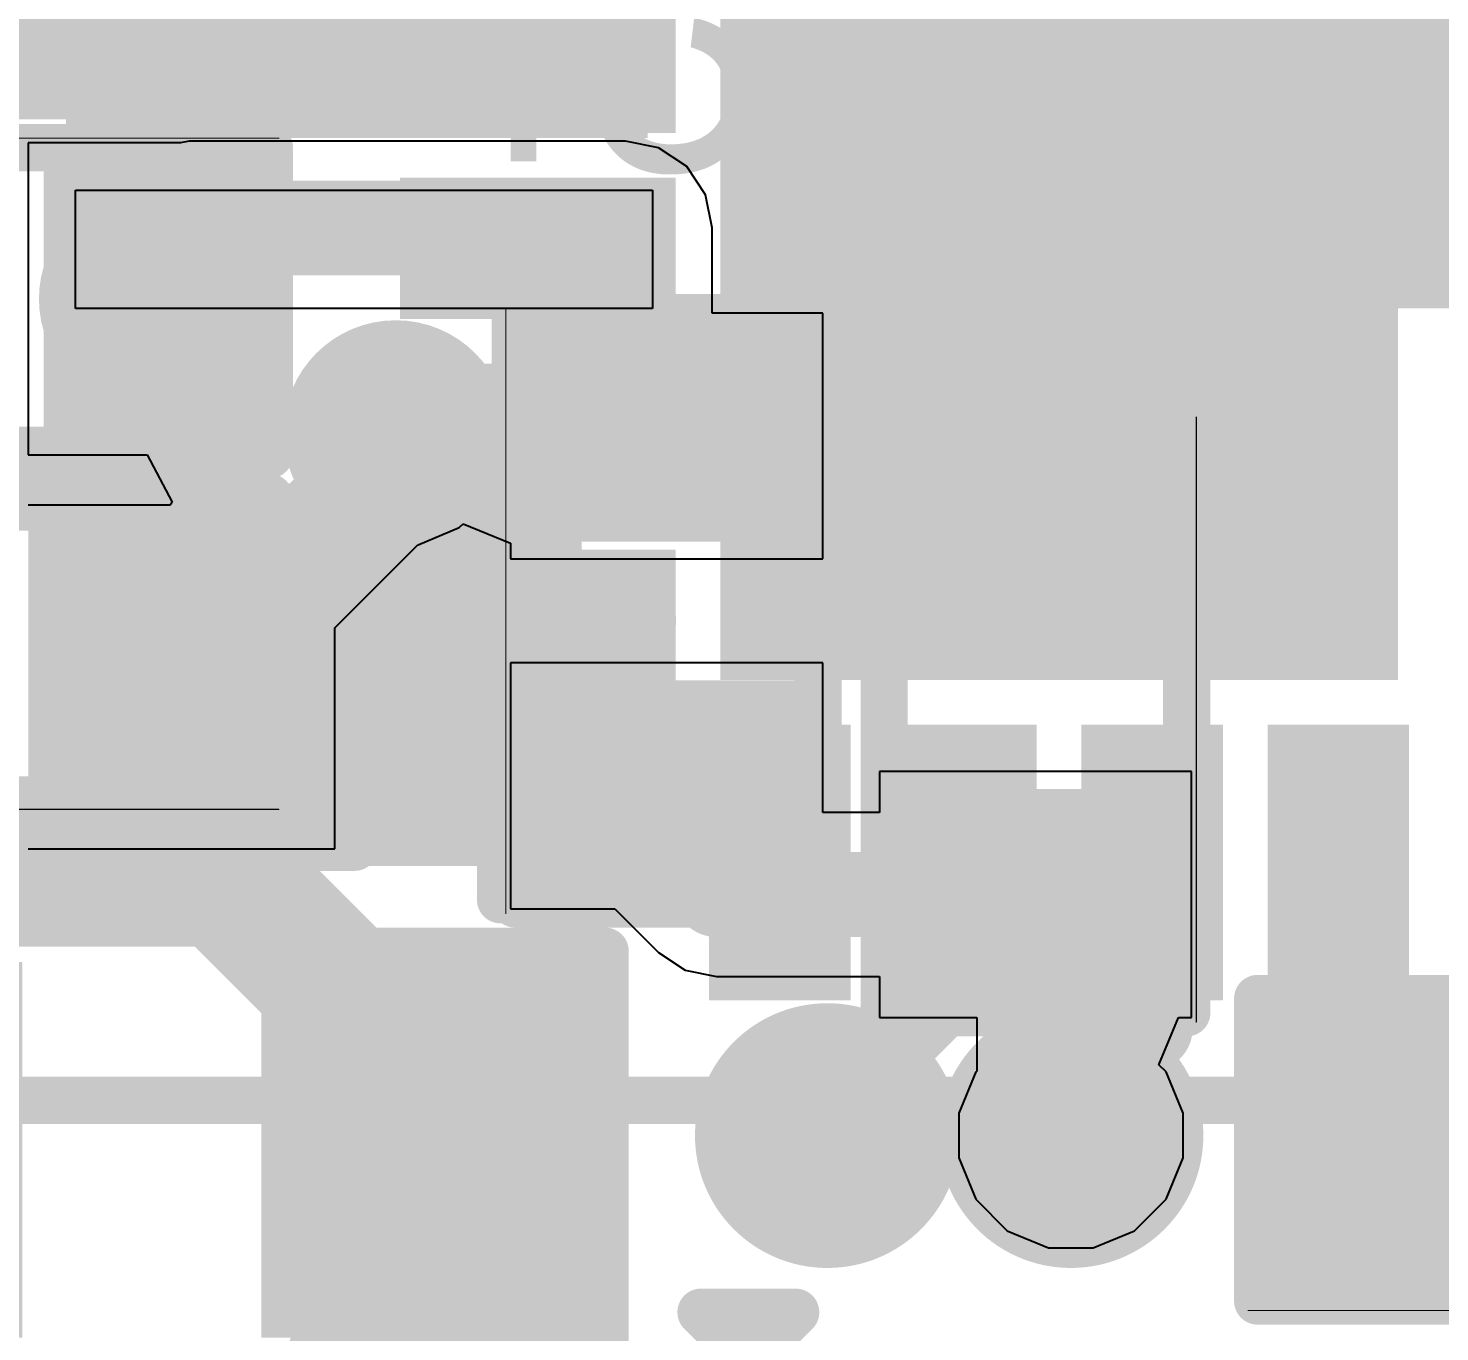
# Model space of a CAD drawing. Header units: millimetres. Extents: x -0.243 to 0.614, y -0.005 to 0.913.
# Drawn here: x 0.112 to 0.2612, y 0.1683 to 0.3061 of the extents above; entities that cross this region are included whole.
import ezdxf

# ---------------------------------------------------------------- set-up
doc = ezdxf.new("R2010")
doc.units = ezdxf.units.MM
doc.header["$MEASUREMENT"] = 0
for name, color, linetype in [('BottomLayer', 5, 'Continuous'), ('BottomOverlay', 54, 'Continuous'), ('BottomPaste', 16, 'Continuous'), ('BottomSolder', 6, 'Continuous'), ('TopLayer', 1, 'Continuous'), ('TopOverlay', 2, 'Continuous'), ('TopPaste', 8, 'Continuous'), ('TopSolder', 216, 'Continuous'), ('ViaHoleLayer', 16, 'Continuous')]:
    doc.layers.add(name, color=color, linetype=linetype)
doc.styles.add('Arial', font='', dxfattribs={"height": 0.2})
doc.styles.get('Arial').set_extended_font_data('Arial')

# ---------------------------------------------------------------- blocks, each defined once
blk = doc.blocks.new('TYPE_C_16PFS_LTH6_8_IPX8_B_1')
at = {"layer": 'BottomOverlay', "const_width": 0.00502}
blk.add_lwpolyline([(0.20551, -0.09173), (-0.20551, -0.09173)], dxfattribs=at)
blk = doc.blocks.new('R___0402_B_2')
at = {"layer": 'BottomLayer'}
for points in [[(-0.0095, 0.0125), (-0.0095, -0.0125), (-0.0275, -0.0125), (-0.0275, 0.0125)], [(0.0275, 0.0125), (0.0275, -0.0125), (0.0095, -0.0125), (0.0095, 0.0125)]]:
    blk.add_hatch(color=5, dxfattribs=at).paths.add_polyline_path(points)
at = {"layer": 'BottomPaste'}
for points in [[(-0.0095, 0.0125), (-0.0095, -0.0125), (-0.0275, -0.0125), (-0.0275, 0.0125)], [(0.0275, 0.0125), (0.0275, -0.0125), (0.0095, -0.0125), (0.0095, 0.0125)]]:
    blk.add_hatch(color=16, dxfattribs=at).paths.add_polyline_path(points)
at = {"layer": 'BottomSolder'}
for points in [[(-0.00733, 0.01467), (-0.00733, -0.01467), (-0.02967, -0.01467), (-0.02967, 0.01467)], [(0.02967, 0.01467), (0.02967, -0.01467), (0.00733, -0.01467), (0.00733, 0.01467)]]:
    blk.add_hatch(color=6, dxfattribs=at).paths.add_polyline_path(points)
at = {"layer": 'BottomOverlay'}
for points, const_width in [([(-0.031, -0.016), (-0.031, 0.016)], 0.005), ([(-0.031, 0.016), (0.031, 0.016)], 0.005), ([(0.031, -0.016), (0.031, 0.016)], 0.005), ([(-0.032, 0.017), (0.032, 0.017)], 0.000127), ([(-0.031, -0.016), (0.031, -0.016)], 0.005)]:
    blk.add_lwpolyline(points, dxfattribs=dict(at, const_width=const_width))
for points, const_width in [([(-0.03225, 0.016, 1), (-0.02975, 0.016, 1)], 0.0025), ([(-0.03225, 0.016, 1), (-0.02975, 0.016, 1)], 0.0025), ([(0.02975, 0.016, 1), (0.03225, 0.016, 1)], 0.0025), ([(0.02975, 0.016, 1), (0.03225, 0.016, 1)], 0.0025), ([(-0.03203, 0.017, 1), (-0.03197, 0.017, 1)], 0.0000635), ([(0.03197, 0.017, 1), (0.03203, 0.017, 1)], 0.0000635), ([(-0.03225, -0.016, 1), (-0.02975, -0.016, 1)], 0.0025), ([(-0.03225, -0.016, 1), (-0.02975, -0.016, 1)], 0.0025), ([(0.02975, -0.016, 1), (0.03225, -0.016, 1)], 0.0025), ([(0.02975, -0.016, 1), (0.03225, -0.016, 1)], 0.0025)]:
    blk.add_lwpolyline(points, format="xyb", close=True, dxfattribs=dict(at, const_width=const_width))
blk = doc.blocks.new('R___0402_B_5')
at = {"layer": 'BottomLayer'}
for points in [[(-0.0095, 0.0125), (-0.0095, -0.0125), (-0.0275, -0.0125), (-0.0275, 0.0125)], [(0.0275, 0.0125), (0.0275, -0.0125), (0.0095, -0.0125), (0.0095, 0.0125)]]:
    blk.add_hatch(color=5, dxfattribs=at).paths.add_polyline_path(points)
at = {"layer": 'BottomPaste'}
for points in [[(-0.0095, 0.0125), (-0.0095, -0.0125), (-0.0275, -0.0125), (-0.0275, 0.0125)], [(0.0275, 0.0125), (0.0275, -0.0125), (0.0095, -0.0125), (0.0095, 0.0125)]]:
    blk.add_hatch(color=16, dxfattribs=at).paths.add_polyline_path(points)
at = {"layer": 'BottomSolder'}
for points in [[(-0.00733, 0.01467), (-0.00733, -0.01467), (-0.02967, -0.01467), (-0.02967, 0.01467)], [(0.02967, 0.01467), (0.02967, -0.01467), (0.00733, -0.01467), (0.00733, 0.01467)]]:
    blk.add_hatch(color=6, dxfattribs=at).paths.add_polyline_path(points)
at = {"layer": 'BottomOverlay'}
for points, const_width in [([(-0.031, -0.016), (-0.031, 0.016)], 0.005), ([(0.031, 0.016), (-0.031, 0.016)], 0.005), ([(0.031, -0.016), (0.031, 0.016)], 0.005), ([(0.032, 0.017), (-0.032, 0.017)], 0.000127), ([(0.031, -0.016), (-0.031, -0.016)], 0.005)]:
    blk.add_lwpolyline(points, dxfattribs=dict(at, const_width=const_width))
for points, const_width in [([(-0.03225, 0.016, 1), (-0.02975, 0.016, 1)], 0.0025), ([(-0.03225, 0.016, 1), (-0.02975, 0.016, 1)], 0.0025), ([(0.02975, 0.016, 1), (0.03225, 0.016, 1)], 0.0025), ([(0.02975, 0.016, 1), (0.03225, 0.016, 1)], 0.0025), ([(-0.03203, 0.017, 1), (-0.03197, 0.017, 1)], 0.0000635), ([(0.03197, 0.017, 1), (0.03203, 0.017, 1)], 0.0000635), ([(-0.03225, -0.016, 1), (-0.02975, -0.016, 1)], 0.0025), ([(-0.03225, -0.016, 1), (-0.02975, -0.016, 1)], 0.0025), ([(0.02975, -0.016, 1), (0.03225, -0.016, 1)], 0.0025), ([(0.02975, -0.016, 1), (0.03225, -0.016, 1)], 0.0025)]:
    blk.add_lwpolyline(points, format="xyb", close=True, dxfattribs=dict(at, const_width=const_width))
blk = doc.blocks.new('R___0402_B_6')
at = {"layer": 'BottomLayer'}
for points in [[(-0.0095, 0.0125), (-0.0095, -0.0125), (-0.0275, -0.0125), (-0.0275, 0.0125)], [(0.0275, 0.0125), (0.0275, -0.0125), (0.0095, -0.0125), (0.0095, 0.0125)]]:
    blk.add_hatch(color=5, dxfattribs=at).paths.add_polyline_path(points)
at = {"layer": 'BottomPaste'}
for points in [[(-0.0095, 0.0125), (-0.0095, -0.0125), (-0.0275, -0.0125), (-0.0275, 0.0125)], [(0.0275, 0.0125), (0.0275, -0.0125), (0.0095, -0.0125), (0.0095, 0.0125)]]:
    blk.add_hatch(color=16, dxfattribs=at).paths.add_polyline_path(points)
at = {"layer": 'BottomSolder'}
for points in [[(-0.00733, 0.01467), (-0.00733, -0.01467), (-0.02967, -0.01467), (-0.02967, 0.01467)], [(0.02967, 0.01467), (0.02967, -0.01467), (0.00733, -0.01467), (0.00733, 0.01467)]]:
    blk.add_hatch(color=6, dxfattribs=at).paths.add_polyline_path(points)
at = {"layer": 'BottomOverlay'}
for points, const_width in [([(-0.031, 0.016), (0.031, 0.016)], 0.005), ([(-0.031, 0.016), (-0.031, -0.016)], 0.005), ([(0.031, 0.016), (0.031, -0.016)], 0.005), ([(-0.032, 0.017), (0.032, 0.017)], 0.000127), ([(-0.031, -0.016), (0.031, -0.016)], 0.005)]:
    blk.add_lwpolyline(points, dxfattribs=dict(at, const_width=const_width))
for points, const_width in [([(-0.03225, 0.016, 1), (-0.02975, 0.016, 1)], 0.0025), ([(-0.03225, 0.016, 1), (-0.02975, 0.016, 1)], 0.0025), ([(0.02975, 0.016, 1), (0.03225, 0.016, 1)], 0.0025), ([(0.02975, 0.016, 1), (0.03225, 0.016, 1)], 0.0025), ([(-0.03203, 0.017, 1), (-0.03197, 0.017, 1)], 0.0000635), ([(0.03197, 0.017, 1), (0.03203, 0.017, 1)], 0.0000635), ([(-0.03225, -0.016, 1), (-0.02975, -0.016, 1)], 0.0025), ([(-0.03225, -0.016, 1), (-0.02975, -0.016, 1)], 0.0025), ([(0.02975, -0.016, 1), (0.03225, -0.016, 1)], 0.0025), ([(0.02975, -0.016, 1), (0.03225, -0.016, 1)], 0.0025)]:
    blk.add_lwpolyline(points, format="xyb", close=True, dxfattribs=dict(at, const_width=const_width))
blk = doc.blocks.new('C___0402_9')
at = {"layer": 'TopLayer'}
for points in [[(-0.0275, -0.0125), (-0.0275, 0.0125), (-0.0095, 0.0125), (-0.0095, -0.0125)], [(0.0095, -0.0125), (0.0095, 0.0125), (0.0275, 0.0125), (0.0275, -0.0125)]]:
    blk.add_hatch(color=1, dxfattribs=at).paths.add_polyline_path(points)
at = {"layer": 'TopPaste'}
for points in [[(-0.0275, -0.0125), (-0.0275, 0.0125), (-0.0095, 0.0125), (-0.0095, -0.0125)], [(0.0095, -0.0125), (0.0095, 0.0125), (0.0275, 0.0125), (0.0275, -0.0125)]]:
    blk.add_hatch(color=8, dxfattribs=at).paths.add_polyline_path(points)
at = {"layer": 'TopSolder'}
for points in [[(-0.02986, -0.01486), (-0.02986, 0.01486), (-0.00714, 0.01486), (-0.00714, -0.01486)], [(0.00714, -0.01486), (0.00714, 0.01486), (0.02986, 0.01486), (0.02986, -0.01486)]]:
    blk.add_hatch(color=216, dxfattribs=at).paths.add_polyline_path(points)
at = {"layer": 'TopOverlay', "const_width": 0.005}
for points in [[(-0.031, 0.016), (-0.031, -0.016)], [(-0.011, 0.016), (-0.031, 0.016)], [(0.031, 0.016), (0.011, 0.016)], [(0.031, 0.016), (0.031, -0.016)], [(-0.011, -0.016), (-0.031, -0.016)], [(0.031, -0.016), (0.011, -0.016)]]:
    blk.add_lwpolyline(points, dxfattribs=at)
at = {"layer": 'TopOverlay', "const_width": 0.0025}
for points in [[(-0.03225, 0.016, 1), (-0.02975, 0.016, 1)], [(-0.03225, 0.016, 1), (-0.02975, 0.016, 1)], [(-0.01225, 0.016, 1), (-0.00975, 0.016, 1)], [(0.00975, 0.016, 1), (0.01225, 0.016, 1)], [(0.02975, 0.016, 1), (0.03225, 0.016, 1)], [(0.02975, 0.016, 1), (0.03225, 0.016, 1)], [(-0.03225, -0.016, 1), (-0.02975, -0.016, 1)], [(-0.03225, -0.016, 1), (-0.02975, -0.016, 1)], [(-0.01225, -0.016, 1), (-0.00975, -0.016, 1)], [(0.00975, -0.016, 1), (0.01225, -0.016, 1)], [(0.02975, -0.016, 1), (0.03225, -0.016, 1)], [(0.02975, -0.016, 1), (0.03225, -0.016, 1)]]:
    blk.add_lwpolyline(points, format="xyb", close=True, dxfattribs=at)
blk = doc.blocks.new('C___0603_12')
at = {"layer": 'TopLayer'}
for points in [[(-0.015, 0.0175), (-0.015, -0.0175), (-0.045, -0.0175), (-0.045, 0.0175)], [(0.045, 0.0175), (0.045, -0.0175), (0.015, -0.0175), (0.015, 0.0175)]]:
    blk.add_hatch(color=1, dxfattribs=at).paths.add_polyline_path(points)
at = {"layer": 'TopPaste'}
for points in [[(-0.015, 0.0175), (-0.015, -0.0175), (-0.045, -0.0175), (-0.045, 0.0175)], [(0.045, 0.0175), (0.045, -0.0175), (0.015, -0.0175), (0.015, 0.0175)]]:
    blk.add_hatch(color=8, dxfattribs=at).paths.add_polyline_path(points)
at = {"layer": 'TopSolder'}
for points in [[(-0.01264, 0.01986), (-0.01264, -0.01986), (-0.04736, -0.01986), (-0.04736, 0.01986)], [(0.04736, 0.01986), (0.04736, -0.01986), (0.01264, -0.01986), (0.01264, 0.01986)]]:
    blk.add_hatch(color=216, dxfattribs=at).paths.add_polyline_path(points)
at = {"layer": 'TopOverlay', "const_width": 0.005}
for points in [[(-0.049, 0.021), (-0.018, 0.021)], [(-0.049, -0.021), (-0.049, 0.021)], [(0.018, 0.021), (0.049, 0.021)], [(0.049, -0.021), (0.049, 0.021)], [(-0.049, -0.021), (-0.018, -0.021)], [(0.018, -0.021), (0.049, -0.021)]]:
    blk.add_lwpolyline(points, dxfattribs=at)
at = {"layer": 'TopOverlay', "const_width": 0.0025}
for points in [[(-0.05025, 0.021, 1), (-0.04775, 0.021, 1)], [(-0.05025, 0.021, 1), (-0.04775, 0.021, 1)], [(-0.01925, 0.021, 1), (-0.01675, 0.021, 1)], [(0.01675, 0.021, 1), (0.01925, 0.021, 1)], [(0.04775, 0.021, 1), (0.05025, 0.021, 1)], [(0.04775, 0.021, 1), (0.05025, 0.021, 1)], [(-0.05025, -0.021, 1), (-0.04775, -0.021, 1)], [(-0.05025, -0.021, 1), (-0.04775, -0.021, 1)], [(-0.01925, -0.021, 1), (-0.01675, -0.021, 1)], [(0.01675, -0.021, 1), (0.01925, -0.021, 1)], [(0.04775, -0.021, 1), (0.05025, -0.021, 1)], [(0.04775, -0.021, 1), (0.05025, -0.021, 1)]]:
    blk.add_lwpolyline(points, format="xyb", close=True, dxfattribs=at)
blk = doc.blocks.new('R___0402_13')
at = {"layer": 'TopLayer'}
for points in [[(-0.0275, -0.0125), (-0.0275, 0.0125), (-0.0095, 0.0125), (-0.0095, -0.0125)], [(0.0095, -0.0125), (0.0095, 0.0125), (0.0275, 0.0125), (0.0275, -0.0125)]]:
    blk.add_hatch(color=1, dxfattribs=at).paths.add_polyline_path(points)
at = {"layer": 'TopPaste'}
for points in [[(-0.0275, -0.0125), (-0.0275, 0.0125), (-0.0095, 0.0125), (-0.0095, -0.0125)], [(0.0095, -0.0125), (0.0095, 0.0125), (0.0275, 0.0125), (0.0275, -0.0125)]]:
    blk.add_hatch(color=8, dxfattribs=at).paths.add_polyline_path(points)
at = {"layer": 'TopSolder'}
for points in [[(-0.02967, -0.01467), (-0.02967, 0.01467), (-0.00733, 0.01467), (-0.00733, -0.01467)], [(0.00733, -0.01467), (0.00733, 0.01467), (0.02967, 0.01467), (0.02967, -0.01467)]]:
    blk.add_hatch(color=216, dxfattribs=at).paths.add_polyline_path(points)
at = {"layer": 'TopOverlay'}
for points, const_width in [([(-0.031, 0.016), (0.031, 0.016)], 0.005), ([(-0.031, -0.016), (-0.031, 0.016)], 0.005), ([(0.031, -0.016), (0.031, 0.016)], 0.005), ([(-0.031, -0.016), (0.031, -0.016)], 0.005), ([(-0.032, -0.017), (0.032, -0.017)], 0.000127)]:
    blk.add_lwpolyline(points, dxfattribs=dict(at, const_width=const_width))
for points, const_width in [([(-0.03225, 0.016, 1), (-0.02975, 0.016, 1)], 0.0025), ([(-0.03225, 0.016, 1), (-0.02975, 0.016, 1)], 0.0025), ([(0.02975, 0.016, 1), (0.03225, 0.016, 1)], 0.0025), ([(0.02975, 0.016, 1), (0.03225, 0.016, 1)], 0.0025), ([(-0.03225, -0.016, 1), (-0.02975, -0.016, 1)], 0.0025), ([(-0.03225, -0.016, 1), (-0.02975, -0.016, 1)], 0.0025), ([(0.02975, -0.016, 1), (0.03225, -0.016, 1)], 0.0025), ([(0.02975, -0.016, 1), (0.03225, -0.016, 1)], 0.0025), ([(-0.03203, -0.017, 1), (-0.03197, -0.017, 1)], 0.0000635), ([(0.03197, -0.017, 1), (0.03203, -0.017, 1)], 0.0000635)]:
    blk.add_lwpolyline(points, format="xyb", close=True, dxfattribs=dict(at, const_width=const_width))
blk = doc.blocks.new('LED_0402_B_14')
at = {"layer": 'BottomLayer'}
for points in [[(-0.03091, 0.01417), (-0.0065, 0.01417), (-0.0065, -0.01417), (-0.03091, -0.01417)], [(0.0065, 0.01417), (0.03091, 0.01417), (0.03091, -0.01417), (0.0065, -0.01417)]]:
    blk.add_hatch(color=5, dxfattribs=at).paths.add_polyline_path(points)
at = {"layer": 'BottomOverlay'}
blk.add_hatch(color=54, dxfattribs=at).paths.add_polyline_path([(0.037, -0.02), (0.061, -0.02), (0.061, 0.02), (0.037, 0.02)])
at = {"layer": 'BottomPaste'}
for points in [[(-0.03091, 0.01417), (-0.0065, 0.01417), (-0.0065, -0.01417), (-0.03091, -0.01417)], [(0.0065, 0.01417), (0.03091, 0.01417), (0.03091, -0.01417), (0.0065, -0.01417)]]:
    blk.add_hatch(color=16, dxfattribs=at).paths.add_polyline_path(points)
at = {"layer": 'BottomSolder'}
for points in [[(-0.03491, 0.01817), (-0.0025, 0.01817), (-0.0025, -0.01817), (-0.03491, -0.01817)], [(0.0025, 0.01817), (0.03491, 0.01817), (0.03491, -0.01817), (0.0025, -0.01817)]]:
    blk.add_hatch(color=6, dxfattribs=at).paths.add_polyline_path(points)
at = {"layer": 'BottomOverlay', "const_width": 0.005}
for points in [[(-0.035, 0.018), (0.037, 0.018)], [(-0.035, -0.018), (-0.035, 0.018)], [(0.037, -0.018), (0.037, 0.018)], [(-0.035, -0.018), (0.037, -0.018)]]:
    blk.add_lwpolyline(points, dxfattribs=at)
at = {"layer": 'BottomOverlay', "const_width": 0.0025}
for points in [[(-0.03625, 0.018, 1), (-0.03375, 0.018, 1)], [(-0.03625, 0.018, 1), (-0.03375, 0.018, 1)], [(0.03575, 0.018, 1), (0.03825, 0.018, 1)], [(0.03575, 0.018, 1), (0.03825, 0.018, 1)], [(-0.03625, -0.018, 1), (-0.03375, -0.018, 1)], [(-0.03625, -0.018, 1), (-0.03375, -0.018, 1)], [(0.03575, -0.018, 1), (0.03825, -0.018, 1)], [(0.03575, -0.018, 1), (0.03825, -0.018, 1)]]:
    blk.add_lwpolyline(points, format="xyb", close=True, dxfattribs=at)
blk = doc.blocks.new('C___0402_18')
at = {"layer": 'TopLayer'}
for points in [[(-0.0275, -0.0125), (-0.0275, 0.0125), (-0.0095, 0.0125), (-0.0095, -0.0125)], [(0.0095, -0.0125), (0.0095, 0.0125), (0.0275, 0.0125), (0.0275, -0.0125)]]:
    blk.add_hatch(color=1, dxfattribs=at).paths.add_polyline_path(points)
at = {"layer": 'TopPaste'}
for points in [[(-0.0275, -0.0125), (-0.0275, 0.0125), (-0.0095, 0.0125), (-0.0095, -0.0125)], [(0.0095, -0.0125), (0.0095, 0.0125), (0.0275, 0.0125), (0.0275, -0.0125)]]:
    blk.add_hatch(color=8, dxfattribs=at).paths.add_polyline_path(points)
at = {"layer": 'TopSolder'}
for points in [[(-0.02986, -0.01486), (-0.02986, 0.01486), (-0.00714, 0.01486), (-0.00714, -0.01486)], [(0.00714, -0.01486), (0.00714, 0.01486), (0.02986, 0.01486), (0.02986, -0.01486)]]:
    blk.add_hatch(color=216, dxfattribs=at).paths.add_polyline_path(points)
at = {"layer": 'TopOverlay', "const_width": 0.005}
for points in [[(-0.011, 0.016), (-0.031, 0.016)], [(-0.031, -0.016), (-0.031, 0.016)], [(0.031, 0.016), (0.011, 0.016)], [(0.031, -0.016), (0.031, 0.016)], [(-0.011, -0.016), (-0.031, -0.016)], [(0.031, -0.016), (0.011, -0.016)]]:
    blk.add_lwpolyline(points, dxfattribs=at)
at = {"layer": 'TopOverlay', "const_width": 0.0025}
for points in [[(-0.03225, 0.016, 1), (-0.02975, 0.016, 1)], [(-0.03225, 0.016, 1), (-0.02975, 0.016, 1)], [(-0.01225, 0.016, 1), (-0.00975, 0.016, 1)], [(0.00975, 0.016, 1), (0.01225, 0.016, 1)], [(0.02975, 0.016, 1), (0.03225, 0.016, 1)], [(0.02975, 0.016, 1), (0.03225, 0.016, 1)], [(-0.03225, -0.016, 1), (-0.02975, -0.016, 1)], [(-0.03225, -0.016, 1), (-0.02975, -0.016, 1)], [(-0.01225, -0.016, 1), (-0.00975, -0.016, 1)], [(0.00975, -0.016, 1), (0.01225, -0.016, 1)], [(0.02975, -0.016, 1), (0.03225, -0.016, 1)], [(0.02975, -0.016, 1), (0.03225, -0.016, 1)]]:
    blk.add_lwpolyline(points, format="xyb", close=True, dxfattribs=at)
blk = doc.blocks.new('DFN_6L_EP_2_2__20')
at = {"layer": 'TopLayer'}
for points in [[(-0.04921, 0.0187), (-0.04921, 0.03248), (-0.02953, 0.03248), (-0.02953, 0.0187)], [(0.01969, -0.0315), (-0.01969, -0.0315), (-0.01969, 0.0315), (0.01969, 0.0315)], [(0.02953, 0.0187), (0.02953, 0.03248), (0.04921, 0.03248), (0.04921, 0.0187)], [(-0.04921, -0.00689), (-0.04921, 0.00689), (-0.02953, 0.00689), (-0.02953, -0.00689)], [(0.02953, -0.00689), (0.02953, 0.00689), (0.04921, 0.00689), (0.04921, -0.00689)], [(-0.04921, -0.03248), (-0.04921, -0.0187), (-0.02953, -0.0187), (-0.02953, -0.03248)], [(0.02953, -0.03248), (0.02953, -0.0187), (0.04921, -0.0187), (0.04921, -0.03248)]]:
    blk.add_hatch(color=1, dxfattribs=at).paths.add_polyline_path(points)
at = {"layer": 'TopPaste'}
for points in [[(-0.04921, 0.0187), (-0.04921, 0.03248), (-0.02953, 0.03248), (-0.02953, 0.0187)], [(0.01969, -0.0315), (-0.01969, -0.0315), (-0.01969, 0.0315), (0.01969, 0.0315)], [(0.02953, 0.0187), (0.02953, 0.03248), (0.04921, 0.03248), (0.04921, 0.0187)], [(-0.04921, -0.00689), (-0.04921, 0.00689), (-0.02953, 0.00689), (-0.02953, -0.00689)], [(0.02953, -0.00689), (0.02953, 0.00689), (0.04921, 0.00689), (0.04921, -0.00689)], [(-0.04921, -0.03248), (-0.04921, -0.0187), (-0.02953, -0.0187), (-0.02953, -0.03248)], [(0.02953, -0.03248), (0.02953, -0.0187), (0.04921, -0.0187), (0.04921, -0.03248)]]:
    blk.add_hatch(color=8, dxfattribs=at).paths.add_polyline_path(points)
at = {"layer": 'TopSolder'}
for points in [[(-0.05121, 0.0167), (-0.05121, 0.03448), (-0.02753, 0.03448), (-0.02753, 0.0167)], [(0.02753, 0.0167), (0.02753, 0.03448), (0.05121, 0.03448), (0.05121, 0.0167)], [(0.02168, -0.0335), (-0.02168, -0.0335), (-0.02168, 0.0335), (0.02168, 0.0335)], [(-0.05121, -0.00889), (-0.05121, 0.00889), (-0.02753, 0.00889), (-0.02753, -0.00889)], [(0.02753, -0.00889), (0.02753, 0.00889), (0.05121, 0.00889), (0.05121, -0.00889)], [(-0.05121, -0.03448), (-0.05121, -0.0167), (-0.02753, -0.0167), (-0.02753, -0.03448)], [(0.02753, -0.03448), (0.02753, -0.0167), (0.05121, -0.0167), (0.05121, -0.03448)]]:
    blk.add_hatch(color=216, dxfattribs=at).paths.add_polyline_path(points)
at = {"layer": 'TopOverlay', "const_width": 0.005}
for points in [[(0.03937, 0.04131), (-0.03938, 0.04131)], [(0.03937, 0.03958), (0.03937, 0.04131)], [(-0.05969, 0.02205), (-0.05969, 0.03205)], [(-0.05469, 0.02705), (-0.05969, 0.03205)], [(-0.05969, 0.02205), (-0.05469, 0.02705)], [(-0.04, -0.04131), (-0.04, -0.03958)], [(0.03937, -0.04131), (0.03937, -0.03958)], [(0.03937, -0.04131), (-0.03938, -0.04131)]]:
    blk.add_lwpolyline(points, dxfattribs=at)
at = {"layer": 'TopOverlay', "const_width": 0.0025}
for points in [[(-0.04063, 0.04131, 1), (-0.03812, 0.04131, 1)], [(0.03812, 0.04131, 1), (0.04062, 0.04131, 1)], [(0.03812, 0.04131, 1), (0.04062, 0.04131, 1)], [(0.03812, 0.03958, 1), (0.04062, 0.03958, 1)], [(-0.06094, 0.03205, 1), (-0.05844, 0.03205, 1)], [(-0.06094, 0.03205, 1), (-0.05844, 0.03205, 1)], [(-0.05594, 0.02705, 1), (-0.05344, 0.02705, 1)], [(-0.05594, 0.02705, 1), (-0.05344, 0.02705, 1)], [(-0.06094, 0.02205, 1), (-0.05844, 0.02205, 1)], [(-0.06094, 0.02205, 1), (-0.05844, 0.02205, 1)], [(-0.04125, -0.03958, 1), (-0.03875, -0.03958, 1)], [(0.03812, -0.03958, 1), (0.04062, -0.03958, 1)], [(-0.04125, -0.04131, 1), (-0.03875, -0.04131, 1)], [(-0.04063, -0.04131, 1), (-0.03812, -0.04131, 1)], [(0.03812, -0.04131, 1), (0.04062, -0.04131, 1)], [(0.03812, -0.04131, 1), (0.04062, -0.04131, 1)]]:
    blk.add_lwpolyline(points, format="xyb", close=True, dxfattribs=at)
blk = doc.blocks.new('16_WQFN__3_3__21')
at = {"layer": 'TopLayer'}
for points in [[(-0.01181, 0.00472), (0.01181, 0.00472), (0.01181, -0.00472), (-0.01181, -0.00472)], [(0.02205, 0.00354), (0.08819, 0.00354), (0.08819, -0.0626), (0.02205, -0.0626)], [(-0.01181, -0.01496), (0.01181, -0.01496), (0.01181, -0.02441), (-0.01181, -0.02441)], [(-0.01181, -0.03465), (0.01181, -0.03465), (0.01181, -0.04409), (-0.01181, -0.04409)], [(-0.01181, -0.05433), (0.01181, -0.05433), (0.01181, -0.06378), (-0.01181, -0.06378)], [(0.02087, -0.07283), (0.03031, -0.07283), (0.03031, -0.09646), (0.02087, -0.09646)], [(0.04055, -0.07283), (0.05, -0.07283), (0.05, -0.09646), (0.04055, -0.09646)], [(0.06024, -0.07283), (0.06968, -0.07283), (0.06968, -0.09646), (0.06024, -0.09646)], [(0.07992, -0.07283), (0.08937, -0.07283), (0.08937, -0.09646), (0.07992, -0.09646)]]:
    blk.add_hatch(color=1, dxfattribs=at).paths.add_polyline_path(points)
at = {"layer": 'TopPaste'}
for points in [[(-0.01181, 0.00472), (0.01181, 0.00472), (0.01181, -0.00472), (-0.01181, -0.00472)], [(0.02205, 0.00354), (0.08819, 0.00354), (0.08819, -0.0626), (0.02205, -0.0626)], [(-0.01181, -0.01496), (0.01181, -0.01496), (0.01181, -0.02441), (-0.01181, -0.02441)], [(-0.01181, -0.03465), (0.01181, -0.03465), (0.01181, -0.04409), (-0.01181, -0.04409)], [(-0.01181, -0.05433), (0.01181, -0.05433), (0.01181, -0.06378), (-0.01181, -0.06378)], [(0.02087, -0.07283), (0.03031, -0.07283), (0.03031, -0.09646), (0.02087, -0.09646)], [(0.04055, -0.07283), (0.05, -0.07283), (0.05, -0.09646), (0.04055, -0.09646)], [(0.06024, -0.07283), (0.06968, -0.07283), (0.06968, -0.09646), (0.06024, -0.09646)], [(0.07992, -0.07283), (0.08937, -0.07283), (0.08937, -0.09646), (0.07992, -0.09646)]]:
    blk.add_hatch(color=8, dxfattribs=at).paths.add_polyline_path(points)
at = {"layer": 'TopSolder'}
for points in [[(-0.01457, 0.00748), (0.01457, 0.00748), (0.01457, -0.00748), (-0.01457, -0.00748)], [(0.01929, 0.0063), (0.09094, 0.0063), (0.09094, -0.06535), (0.01929, -0.06535)], [(-0.01457, -0.0122), (0.01457, -0.0122), (0.01457, -0.02717), (-0.01457, -0.02717)], [(-0.01457, -0.03189), (0.01457, -0.03189), (0.01457, -0.04685), (-0.01457, -0.04685)], [(-0.01457, -0.05157), (0.01457, -0.05157), (0.01457, -0.06654), (-0.01457, -0.06654)], [(0.01811, -0.07008), (0.03307, -0.07008), (0.03307, -0.09921), (0.01811, -0.09921)], [(0.0378, -0.07008), (0.05276, -0.07008), (0.05276, -0.09921), (0.0378, -0.09921)], [(0.05748, -0.07008), (0.07244, -0.07008), (0.07244, -0.09921), (0.05748, -0.09921)], [(0.07717, -0.07008), (0.09213, -0.07008), (0.09213, -0.09921), (0.07717, -0.09921)]]:
    blk.add_hatch(color=216, dxfattribs=at).paths.add_polyline_path(points)
at = {"layer": 'TopOverlay', "const_width": 0.005}
for points in [[(-0.02334, 0.00572), (-0.01834, 0.00072)], [(-0.02334, -0.00428), (-0.02334, 0.00572)], [(-0.02334, -0.00428), (-0.01834, 0.00072)], [(-0.00394, -0.08858), (-0.00394, -0.08071)], [(-0.00394, -0.08858), (0.00394, -0.08858)]]:
    blk.add_lwpolyline(points, dxfattribs=at)
at = {"layer": 'TopOverlay', "const_width": 0.0025}
for points in [[(-0.02459, 0.00572, 1), (-0.02209, 0.00572, 1)], [(-0.02459, 0.00572, 1), (-0.02209, 0.00572, 1)], [(-0.01959, 0.00072, 1), (-0.01709, 0.00072, 1)], [(-0.01959, 0.00072, 1), (-0.01709, 0.00072, 1)], [(-0.02459, -0.00428, 1), (-0.02209, -0.00428, 1)], [(-0.02459, -0.00428, 1), (-0.02209, -0.00428, 1)], [(-0.00519, -0.08071, 1), (-0.00269, -0.08071, 1)], [(-0.00519, -0.08858, 1), (-0.00269, -0.08858, 1)], [(-0.00519, -0.08858, 1), (-0.00269, -0.08858, 1)], [(0.00269, -0.08858, 1), (0.00519, -0.08858, 1)]]:
    blk.add_lwpolyline(points, format="xyb", close=True, dxfattribs=at)
blk = doc.blocks.new('R___0402_22')
at = {"layer": 'TopLayer'}
for points in [[(-0.0275, -0.0125), (-0.0275, 0.0125), (-0.0095, 0.0125), (-0.0095, -0.0125)], [(0.0095, -0.0125), (0.0095, 0.0125), (0.0275, 0.0125), (0.0275, -0.0125)]]:
    blk.add_hatch(color=1, dxfattribs=at).paths.add_polyline_path(points)
at = {"layer": 'TopPaste'}
for points in [[(-0.0275, -0.0125), (-0.0275, 0.0125), (-0.0095, 0.0125), (-0.0095, -0.0125)], [(0.0095, -0.0125), (0.0095, 0.0125), (0.0275, 0.0125), (0.0275, -0.0125)]]:
    blk.add_hatch(color=8, dxfattribs=at).paths.add_polyline_path(points)
at = {"layer": 'TopSolder'}
for points in [[(-0.02967, -0.01467), (-0.02967, 0.01467), (-0.00733, 0.01467), (-0.00733, -0.01467)], [(0.00733, -0.01467), (0.00733, 0.01467), (0.02967, 0.01467), (0.02967, -0.01467)]]:
    blk.add_hatch(color=216, dxfattribs=at).paths.add_polyline_path(points)
at = {"layer": 'TopOverlay'}
for points, const_width in [([(-0.031, -0.016), (-0.031, 0.016)], 0.005), ([(-0.031, 0.016), (0.031, 0.016)], 0.005), ([(0.031, -0.016), (0.031, 0.016)], 0.005), ([(-0.031, -0.016), (0.031, -0.016)], 0.005), ([(-0.032, -0.017), (0.032, -0.017)], 0.000127)]:
    blk.add_lwpolyline(points, dxfattribs=dict(at, const_width=const_width))
for points, const_width in [([(-0.03225, 0.016, 1), (-0.02975, 0.016, 1)], 0.0025), ([(-0.03225, 0.016, 1), (-0.02975, 0.016, 1)], 0.0025), ([(0.02975, 0.016, 1), (0.03225, 0.016, 1)], 0.0025), ([(0.02975, 0.016, 1), (0.03225, 0.016, 1)], 0.0025), ([(-0.03225, -0.016, 1), (-0.02975, -0.016, 1)], 0.0025), ([(-0.03225, -0.016, 1), (-0.02975, -0.016, 1)], 0.0025), ([(0.02975, -0.016, 1), (0.03225, -0.016, 1)], 0.0025), ([(0.02975, -0.016, 1), (0.03225, -0.016, 1)], 0.0025), ([(-0.03203, -0.017, 1), (-0.03197, -0.017, 1)], 0.0000635), ([(0.03197, -0.017, 1), (0.03203, -0.017, 1)], 0.0000635)]:
    blk.add_lwpolyline(points, format="xyb", close=True, dxfattribs=dict(at, const_width=const_width))

msp = doc.modelspace()

# ---------------------------------------------------------------- hatches: boundary and pattern name
at = {"layer": 'BottomLayer'}
h = msp.add_hatch(color=5, dxfattribs=at)
edge = h.paths.add_edge_path()
edge.add_arc((0.243, 0.296), 0.00787, 0, 360)
h = msp.add_hatch(color=5, dxfattribs=at)
edge = h.paths.add_edge_path()
edge.add_arc((0.22, 0.294), 0.00787, 0, 360)
h = msp.add_hatch(color=5, dxfattribs=at)
edge = h.paths.add_edge_path()
edge.add_arc((0.2, 0.2935), 0.00787, 0, 360)
h = msp.add_hatch(color=5, dxfattribs=at)
edge = h.paths.add_edge_path()
edge.add_arc((0.125, 0.2775), 0.00787, 0, 360)
h = msp.add_hatch(color=5, dxfattribs=at)
edge = h.paths.add_edge_path()
edge.add_arc((0.2185, 0.276), 0.00787, 0, 360)
h = msp.add_hatch(color=5, dxfattribs=at)
edge = h.paths.add_edge_path()
edge.add_arc((0.2415, 0.2765), 0.00787, 0, 360)
h = msp.add_hatch(color=5, dxfattribs=at)
edge = h.paths.add_edge_path()
edge.add_arc((0.15086, 0.26337), 0.00787, 0, 360)
h = msp.add_hatch(color=5, dxfattribs=at)
edge = h.paths.add_edge_path()
edge.add_arc((0.2425, 0.2525), 0.00787, 0, 360)
h = msp.add_hatch(color=5, dxfattribs=at)
edge = h.paths.add_edge_path()
edge.add_arc((0.2185, 0.2515), 0.00787, 0, 360)
h = msp.add_hatch(color=5, dxfattribs=at)
edge = h.paths.add_edge_path()
edge.add_arc((0.22225, 0.189), 0.00787, 0, 360)
at = {"layer": 'BottomSolder'}
h = msp.add_hatch(color=6, dxfattribs=at)
edge = h.paths.add_edge_path()
edge.add_arc((0.243, 0.296), 0.01187, 0, 360)
h = msp.add_hatch(color=6, dxfattribs=at)
edge = h.paths.add_edge_path()
edge.add_arc((0.2, 0.2935), 0.01187, 0, 360)
h = msp.add_hatch(color=6, dxfattribs=at)
edge = h.paths.add_edge_path()
edge.add_arc((0.22, 0.294), 0.01187, 0, 360)
h = msp.add_hatch(color=6, dxfattribs=at)
edge = h.paths.add_edge_path()
edge.add_arc((0.125, 0.2775), 0.01187, 0, 360)
h = msp.add_hatch(color=6, dxfattribs=at)
edge = h.paths.add_edge_path()
edge.add_arc((0.2415, 0.2765), 0.01187, 0, 360)
h = msp.add_hatch(color=6, dxfattribs=at)
edge = h.paths.add_edge_path()
edge.add_arc((0.2185, 0.276), 0.01187, 0, 360)
h = msp.add_hatch(color=6, dxfattribs=at)
edge = h.paths.add_edge_path()
edge.add_arc((0.15086, 0.26337), 0.01187, 0, 360)
h = msp.add_hatch(color=6, dxfattribs=at)
edge = h.paths.add_edge_path()
edge.add_arc((0.2425, 0.2525), 0.01187, 0, 360)
h = msp.add_hatch(color=6, dxfattribs=at)
edge = h.paths.add_edge_path()
edge.add_arc((0.2185, 0.2515), 0.01187, 0, 360)
h = msp.add_hatch(color=6, dxfattribs=at)
edge = h.paths.add_edge_path()
edge.add_arc((0.22225, 0.189), 0.01187, 0, 360)
at = {"layer": 'TopLayer'}
for points in [[(0.043, 0.2965), (0.139, 0.2965), (0.139, 0.326), (0.043, 0.326)], [(0.116, 0.2945), (0.1775, 0.2945), (0.1775, 0.3085), (0.116, 0.3085)], [(0.25, 0.2765), (0.336, 0.2765), (0.336, 0.3075), (0.25, 0.3075)], [(0.246, 0.179), (0.258, 0.179), (0.258, 0.23), (0.246, 0.23)]]:
    msp.add_hatch(color=1, dxfattribs=at).paths.add_polyline_path(points)
h = msp.add_hatch(color=1, dxfattribs=at)
edge = h.paths.add_edge_path()
edge.add_arc((0.243, 0.296), 0.00787, 0, 360)
h = msp.add_hatch(color=1, dxfattribs=at)
edge = h.paths.add_edge_path()
edge.add_arc((0.22, 0.294), 0.00787, 0, 360)
h = msp.add_hatch(color=1, dxfattribs=at)
edge = h.paths.add_edge_path()
edge.add_arc((0.2, 0.2935), 0.00787, 0, 360)
h = msp.add_hatch(color=1, dxfattribs=at)
edge = h.paths.add_edge_path()
edge.add_arc((0.125, 0.2775), 0.00787, 0, 360)
h = msp.add_hatch(color=1, dxfattribs=at)
edge = h.paths.add_edge_path()
edge.add_arc((0.2185, 0.276), 0.00787, 0, 360)
h = msp.add_hatch(color=1, dxfattribs=at)
edge = h.paths.add_edge_path()
edge.add_arc((0.2415, 0.2765), 0.00787, 0, 360)
h = msp.add_hatch(color=1, dxfattribs=at)
edge = h.paths.add_edge_path()
edge.add_arc((0.15086, 0.26337), 0.00787, 0, 360)
h = msp.add_hatch(color=1, dxfattribs=at)
edge = h.paths.add_edge_path()
edge.add_arc((0.2425, 0.2525), 0.00787, 0, 360)
h = msp.add_hatch(color=1, dxfattribs=at)
edge = h.paths.add_edge_path()
edge.add_arc((0.2185, 0.2515), 0.00787, 0, 360)
h = msp.add_hatch(color=1, dxfattribs=at)
edge = h.paths.add_edge_path()
edge.add_arc((0.1965, 0.189), 0.01, 0, 360)
h = msp.add_hatch(color=1, dxfattribs=at)
edge = h.paths.add_edge_path()
edge.add_arc((0.22225, 0.189), 0.01, 0, 360)
h = msp.add_hatch(color=1, dxfattribs=at)
edge = h.paths.add_edge_path()
edge.add_arc((0.22225, 0.189), 0.00787, 0, 360)
at = {"layer": 'TopPaste'}
h = msp.add_hatch(color=8, dxfattribs=at)
edge = h.paths.add_edge_path()
edge.add_arc((0.1965, 0.189), 0.01, 0, 360)
h = msp.add_hatch(color=8, dxfattribs=at)
edge = h.paths.add_edge_path()
edge.add_arc((0.22225, 0.189), 0.01, 0, 360)
at = {"layer": 'TopSolder'}
h = msp.add_hatch(color=216, dxfattribs=at)
edge = h.paths.add_edge_path()
edge.add_arc((0.243, 0.296), 0.01187, 0, 360)
h = msp.add_hatch(color=216, dxfattribs=at)
edge = h.paths.add_edge_path()
edge.add_arc((0.2, 0.2935), 0.01187, 0, 360)
h = msp.add_hatch(color=216, dxfattribs=at)
edge = h.paths.add_edge_path()
edge.add_arc((0.22, 0.294), 0.01187, 0, 360)
h = msp.add_hatch(color=216, dxfattribs=at)
edge = h.paths.add_edge_path()
edge.add_arc((0.125, 0.2775), 0.01187, 0, 360)
h = msp.add_hatch(color=216, dxfattribs=at)
edge = h.paths.add_edge_path()
edge.add_arc((0.2415, 0.2765), 0.01187, 0, 360)
h = msp.add_hatch(color=216, dxfattribs=at)
edge = h.paths.add_edge_path()
edge.add_arc((0.2185, 0.276), 0.01187, 0, 360)
h = msp.add_hatch(color=216, dxfattribs=at)
edge = h.paths.add_edge_path()
edge.add_arc((0.15086, 0.26337), 0.01187, 0, 360)
h = msp.add_hatch(color=216, dxfattribs=at)
edge = h.paths.add_edge_path()
edge.add_arc((0.2425, 0.2525), 0.01187, 0, 360)
h = msp.add_hatch(color=216, dxfattribs=at)
edge = h.paths.add_edge_path()
edge.add_arc((0.2185, 0.2515), 0.01187, 0, 360)
h = msp.add_hatch(color=216, dxfattribs=at)
edge = h.paths.add_edge_path()
edge.add_arc((0.1965, 0.189), 0.014, 0, 360)
h = msp.add_hatch(color=216, dxfattribs=at)
edge = h.paths.add_edge_path()
edge.add_arc((0.22225, 0.189), 0.014, 0, 360)
h = msp.add_hatch(color=216, dxfattribs=at)
edge = h.paths.add_edge_path()
edge.add_arc((0.22225, 0.189), 0.01187, 0, 360)
at = {"layer": 'ViaHoleLayer'}
h = msp.add_hatch(color=16, dxfattribs=at)
edge = h.paths.add_edge_path()
edge.add_arc((0.243, 0.296), 0.00394, 0, 360)
h = msp.add_hatch(color=16, dxfattribs=at)
edge = h.paths.add_edge_path()
edge.add_arc((0.2, 0.2935), 0.00394, 0, 360)
h = msp.add_hatch(color=16, dxfattribs=at)
edge = h.paths.add_edge_path()
edge.add_arc((0.22, 0.294), 0.00394, 0, 360)
h = msp.add_hatch(color=16, dxfattribs=at)
edge = h.paths.add_edge_path()
edge.add_arc((0.125, 0.2775), 0.00394, 0, 360)
h = msp.add_hatch(color=16, dxfattribs=at)
edge = h.paths.add_edge_path()
edge.add_arc((0.2185, 0.276), 0.00394, 0, 360)
h = msp.add_hatch(color=16, dxfattribs=at)
edge = h.paths.add_edge_path()
edge.add_arc((0.2415, 0.2765), 0.00394, 0, 360)
h = msp.add_hatch(color=16, dxfattribs=at)
edge = h.paths.add_edge_path()
edge.add_arc((0.15086, 0.26337), 0.00394, 0, 360)
h = msp.add_hatch(color=16, dxfattribs=at)
edge = h.paths.add_edge_path()
edge.add_arc((0.2185, 0.2515), 0.00394, 0, 360)
h = msp.add_hatch(color=16, dxfattribs=at)
edge = h.paths.add_edge_path()
edge.add_arc((0.2425, 0.2525), 0.00394, 0, 360)
h = msp.add_hatch(color=16, dxfattribs=at)
edge = h.paths.add_edge_path()
edge.add_arc((0.22225, 0.189), 0.00394, 0, 360)

# ---------------------------------------------------------------- linework, layer by layer
at = {"layer": 'BottomLayer'}
for p, q in [((0.129, 0.29418), (0.12811, 0.294)), ((0.17514, 0.29418), (0.129, 0.29418)), ((0.17865, 0.29348), (0.17514, 0.29418)), ((0.12811, 0.294), (0.112, 0.294)), ((0.112, 0.294), (0.112, 0.261)), ((0.18163, 0.29149), (0.17865, 0.29348)), ((0.18362, 0.28851), (0.18163, 0.29149)), ((0.18432, 0.285), (0.18362, 0.28851)), ((0.18432, 0.276), (0.18432, 0.285)), ((0.196, 0.276), (0.18432, 0.276)), ((0.196, 0.25), (0.196, 0.276)), ((0.112, 0.261), (0.12456, 0.261)), ((0.12456, 0.261), (0.12723, 0.256)), ((0.12702, 0.25567), (0.112, 0.25567)), ((0.112, 0.25567), (0.112, 0.25567)), ((0.12723, 0.256), (0.12702, 0.25567)), ((0.15322, 0.2515), (0.15758, 0.25331)), ((0.15758, 0.25331), (0.158, 0.25372)), ((0.158, 0.25372), (0.163, 0.25165)), ((0.14441, 0.2427), (0.15321, 0.2515)), ((0.15321, 0.2515), (0.15322, 0.2515)), ((0.163, 0.25165), (0.163, 0.25)), ((0.163, 0.25), (0.196, 0.25)), ((0.14441, 0.21933), (0.14441, 0.2427)), ((0.196, 0.239), (0.163, 0.239)), ((0.163, 0.239), (0.163, 0.213)), ((0.196, 0.22317), (0.196, 0.239)), ((0.235, 0.2275), (0.202, 0.2275)), ((0.202, 0.2275), (0.202, 0.22317)), ((0.235, 0.2015), (0.235, 0.2275)), ((0.202, 0.22317), (0.196, 0.22317)), ((0.112, 0.21933), (0.112, 0.21933)), ((0.112, 0.21933), (0.14441, 0.21933)), ((0.163, 0.213), (0.17402, 0.213)), ((0.17402, 0.213), (0.17864, 0.20837)), ((0.17864, 0.20837), (0.18146, 0.20649)), ((0.18146, 0.20649), (0.18477, 0.20583)), ((0.18477, 0.20583), (0.202, 0.20583)), ((0.202, 0.20583), (0.202, 0.2015)), ((0.202, 0.2015), (0.21229, 0.2015)), ((0.21229, 0.2015), (0.21229, 0.19583)), ((0.23154, 0.1965), (0.23361, 0.2015)), ((0.23361, 0.2015), (0.235, 0.2015)), ((0.21218, 0.19573), (0.21038, 0.19136)), ((0.21229, 0.19583), (0.21218, 0.19573)), ((0.23232, 0.19573), (0.23154, 0.1965)), ((0.23412, 0.19136), (0.23232, 0.19573)), ((0.21038, 0.19136), (0.21038, 0.18664)), ((0.23412, 0.18664), (0.23412, 0.19136)), ((0.21038, 0.18664), (0.21218, 0.18227)), ((0.23232, 0.18227), (0.23412, 0.18664)), ((0.21218, 0.18227), (0.21552, 0.17893)), ((0.22898, 0.17893), (0.23232, 0.18227)), ((0.21552, 0.17893), (0.21989, 0.17713)), ((0.22461, 0.17713), (0.22898, 0.17893)), ((0.21989, 0.17713), (0.22461, 0.17713))]:
    msp.add_line(p, q, dxfattribs=at)
for points, const_width in [([(0.125, 0.281), (0.129, 0.285)], 0.01), ([(0.129, 0.285), (0.17514, 0.285)], 0.01), ([(0.17514, 0.267), (0.17514, 0.285)], 0.01), ([(0.125, 0.2775), (0.125, 0.281)], 0.01), ([(0.17514, 0.267), (0.17914, 0.263)], 0.01), ([(0.15086, 0.26212), (0.15086, 0.26337)], 0.01), ([(0.17914, 0.263), (0.181, 0.263)], 0.01), ([(0.1282, 0.23947), (0.15086, 0.26212)], 0.01), ([(0.1282, 0.2375), (0.1282, 0.23947)], 0.01), ([(0.1795, 0.21977), (0.1795, 0.226)], 0.009), ([(0.1795, 0.21977), (0.18477, 0.2145)], 0.009), ([(0.18477, 0.2145), (0.2185, 0.2145)], 0.009), ([(0.2185, 0.2145), (0.22096, 0.21204)], 0.009), ([(0.22096, 0.19029), (0.22096, 0.21204)], 0.009), ([(0.22096, 0.19029), (0.22225, 0.189)], 0.009)]:
    msp.add_lwpolyline(points, dxfattribs=dict(at, const_width=const_width))
for points, const_width in [([(0.1265, 0.285, 1), (0.1315, 0.285, 1)], 0.005), ([(0.1265, 0.285, 1), (0.1315, 0.285, 1)], 0.005), ([(0.17264, 0.285, 1), (0.17764, 0.285, 1)], 0.005), ([(0.17264, 0.285, 1), (0.17764, 0.285, 1)], 0.005), ([(0.1225, 0.281, 1), (0.1275, 0.281, 1)], 0.005), ([(0.1225, 0.281, 1), (0.1275, 0.281, 1)], 0.005), ([(0.1225, 0.2775, 1), (0.1275, 0.2775, 1)], 0.005), ([(0.17264, 0.267, 1), (0.17764, 0.267, 1)], 0.005), ([(0.17264, 0.267, 1), (0.17764, 0.267, 1)], 0.005), ([(0.14836, 0.26337, 1), (0.15336, 0.26337, 1)], 0.005), ([(0.17664, 0.263, 1), (0.18164, 0.263, 1)], 0.005), ([(0.17664, 0.263, 1), (0.18164, 0.263, 1)], 0.005), ([(0.1785, 0.263, 1), (0.1835, 0.263, 1)], 0.005), ([(0.14836, 0.26212, 1), (0.15336, 0.26212, 1)], 0.005), ([(0.14836, 0.26212, 1), (0.15336, 0.26212, 1)], 0.005), ([(0.1257, 0.23947, 1), (0.1307, 0.23947, 1)], 0.005), ([(0.1257, 0.23947, 1), (0.1307, 0.23947, 1)], 0.005), ([(0.1257, 0.2375, 1), (0.1307, 0.2375, 1)], 0.005), ([(0.17725, 0.226, 1), (0.18175, 0.226, 1)], 0.0045), ([(0.17725, 0.21977, 1), (0.18175, 0.21977, 1)], 0.0045), ([(0.17725, 0.21977, 1), (0.18175, 0.21977, 1)], 0.0045), ([(0.18252, 0.2145, 1), (0.18702, 0.2145, 1)], 0.0045), ([(0.18252, 0.2145, 1), (0.18702, 0.2145, 1)], 0.0045), ([(0.21625, 0.2145, 1), (0.22075, 0.2145, 1)], 0.0045), ([(0.21625, 0.2145, 1), (0.22075, 0.2145, 1)], 0.0045), ([(0.21871, 0.21204, 1), (0.22321, 0.21204, 1)], 0.0045), ([(0.21871, 0.21204, 1), (0.22321, 0.21204, 1)], 0.0045), ([(0.21871, 0.19029, 1), (0.22321, 0.19029, 1)], 0.0045), ([(0.21871, 0.19029, 1), (0.22321, 0.19029, 1)], 0.0045), ([(0.22, 0.189, 1), (0.2245, 0.189, 1)], 0.0045)]:
    msp.add_lwpolyline(points, format="xyb", close=True, dxfattribs=dict(at, const_width=const_width))
at = {"layer": 'TopLayer'}
for p, q in [((0.117, 0.2765), (0.117, 0.289)), ((0.117, 0.289), (0.178, 0.289)), ((0.178, 0.289), (0.178, 0.2765)), ((0.178, 0.2765), (0.117, 0.2765))]:
    msp.add_line(p, q, dxfattribs=at)
for points, const_width in [([(0.1255, 0.24), (0.12897, 0.24347)], 0.009), ([(0.12897, 0.24347), (0.16588, 0.24347)], 0.009), ([(0.16588, 0.24347), (0.176, 0.24347)], 0.009), ([(0.0315, 0.2165), (0.13271, 0.2165)], 0.015), ([(0.13271, 0.2165), (0.1465, 0.20271)], 0.015), ([(0.23062, 0.21766), (0.23084, 0.21788)], 0.009), ([(0.23062, 0.20034), (0.23062, 0.21766)], 0.009), ([(0.20943, 0.21616), (0.21116, 0.21788)], 0.006), ([(0.20943, 0.20294), (0.20943, 0.21616)], 0.006), ([(0.1465, 0.193), (0.1465, 0.20271)], 0.015), ([(0.1965, 0.19), (0.20943, 0.20294)], 0.006), ([(0.22225, 0.19198), (0.23062, 0.20034)], 0.009), ([(0.1465, 0.193), (0.153, 0.1865)], 0.015), ([(0.22225, 0.189), (0.22225, 0.19198)], 0.009), ([(0.1965, 0.189), (0.1965, 0.19)], 0.006), ([(0.154, 0.185), (0.16109, 0.17791)], 0.015), ([(0.16109, 0.15), (0.16109, 0.17791)], 0.015)]:
    msp.add_lwpolyline(points, dxfattribs=dict(at, const_width=const_width))
for points, const_width in [([(0.12672, 0.24347, 1), (0.13122, 0.24347, 1)], 0.0045), ([(0.12672, 0.24347, 1), (0.13122, 0.24347, 1)], 0.0045), ([(0.16363, 0.24347, 1), (0.16813, 0.24347, 1)], 0.0045), ([(0.16363, 0.24347, 1), (0.16813, 0.24347, 1)], 0.0045), ([(0.17375, 0.24347, 1), (0.17825, 0.24347, 1)], 0.0045), ([(0.12325, 0.24, 1), (0.12775, 0.24, 1)], 0.0045), ([(0.12896, 0.2165, 1), (0.13646, 0.2165, 1)], 0.0075), ([(0.12896, 0.2165, 1), (0.13646, 0.2165, 1)], 0.0075), ([(0.22837, 0.21766, 1), (0.23287, 0.21766, 1)], 0.0045), ([(0.22837, 0.21766, 1), (0.23287, 0.21766, 1)], 0.0045), ([(0.22859, 0.21788, 1), (0.23309, 0.21788, 1)], 0.0045), ([(0.20966, 0.21788, 1), (0.21266, 0.21788, 1)], 0.003), ([(0.20793, 0.21616, 1), (0.21093, 0.21616, 1)], 0.003), ([(0.20793, 0.21616, 1), (0.21093, 0.21616, 1)], 0.003), ([(0.14275, 0.20271, 1), (0.15025, 0.20271, 1)], 0.0075), ([(0.14275, 0.20271, 1), (0.15025, 0.20271, 1)], 0.0075), ([(0.20793, 0.20294, 1), (0.21093, 0.20294, 1)], 0.003), ([(0.20793, 0.20294, 1), (0.21093, 0.20294, 1)], 0.003), ([(0.22837, 0.20034, 1), (0.23287, 0.20034, 1)], 0.0045), ([(0.22837, 0.20034, 1), (0.23287, 0.20034, 1)], 0.0045), ([(0.14275, 0.193, 1), (0.15025, 0.193, 1)], 0.0075), ([(0.14275, 0.193, 1), (0.15025, 0.193, 1)], 0.0075), ([(0.22, 0.19198, 1), (0.2245, 0.19198, 1)], 0.0045), ([(0.22, 0.19198, 1), (0.2245, 0.19198, 1)], 0.0045), ([(0.14925, 0.1865, 1), (0.15675, 0.1865, 1)], 0.0075), ([(0.195, 0.19, 1), (0.198, 0.19, 1)], 0.003), ([(0.195, 0.19, 1), (0.198, 0.19, 1)], 0.003), ([(0.22, 0.189, 1), (0.2245, 0.189, 1)], 0.0045), ([(0.15025, 0.185, 1), (0.15775, 0.185, 1)], 0.0075), ([(0.195, 0.189, 1), (0.198, 0.189, 1)], 0.003), ([(0.15734, 0.17791, 1), (0.16484, 0.17791, 1)], 0.0075), ([(0.15734, 0.17791, 1), (0.16484, 0.17791, 1)], 0.0075)]:
    msp.add_lwpolyline(points, format="xyb", close=True, dxfattribs=dict(at, const_width=const_width))
at = {"layer": 'TopOverlay'}
for points, const_width in [([(0.23425, 0.189, 1), (0.21025, 0.189, 1)], 0.003), ([(0.2095, 0.189, 1), (0.211, 0.189, 1)], 0.0015), ([(0.2335, 0.189, 1), (0.235, 0.189, 1)], 0.0015)]:
    msp.add_lwpolyline(points, format="xyb", close=True, dxfattribs=dict(at, const_width=const_width))

# ---------------------------------------------------------------- block references
for name, p, rotation in [('C___0402_18', (0.097, 0.3335), 270), ('C___0402_9', (0.1065, 0.277), 180), ('R___0402_B_6', (0.1795, 0.2445), 90), ('R___0402_B_5', (0.2185, 0.233), 270), ('TYPE_C_16PFS_LTH6_8_IPX8_B_1', (0.23563, 0.101), 180), ('DFN_6L_EP_2_2__20', (0.16109, 0.11063), 270)]:
    msp.add_blockref(name, p, dxfattribs=dict(rotation=rotation))
for name, p in [('16_WQFN__3_3__21', (0.16588, 0.30253)), ('R___0402_B_2', (0.1065, 0.2775)), ('R___0402_22', (0.1065, 0.2405)), ('LED_0402_B_14', (0.1095, 0.2375)), ('C___0603_12', (0.124, 0.1875)), ('R___0402_13', (0.273, 0.1875))]:
    msp.add_blockref(name, p)

# ---------------------------------------------------------------- texts
at = {"layer": 'BottomOverlay', "style": 'Arial', "text_generation_flag": 2}
msp.add_text('R5', height=0.025, rotation=90, dxfattribs=at).set_placement((0.188, 0.33383))

doc.saveas('drawing.dxf')
